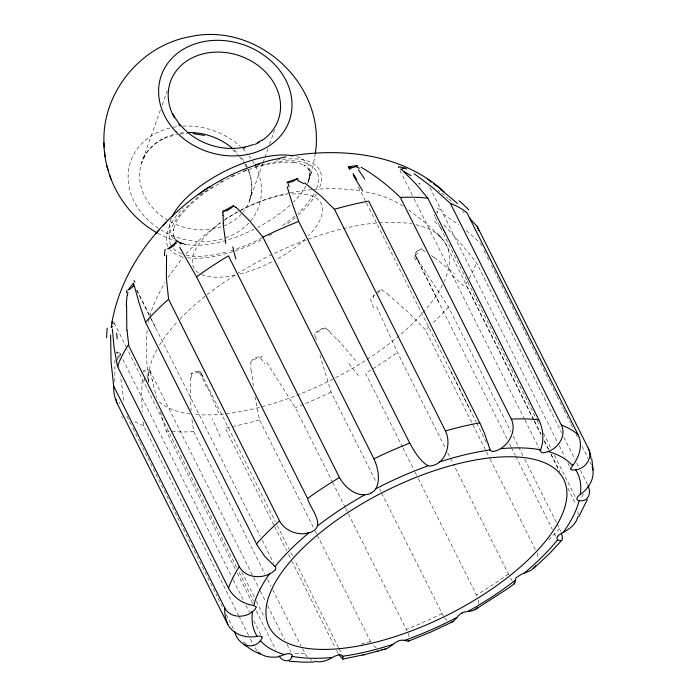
<?xml version="1.0" encoding="UTF-8"?>
<svg xmlns="http://www.w3.org/2000/svg" width="697" height="697" viewBox="0 0 697 697"><rect width="100%" height="100%" fill="white"/><g stroke="black" fill="none" stroke-linecap="round" stroke-linejoin="round"><path stroke-width="0.52" stroke-dasharray="3.48 2.61" d="M251.582 362.013C251.626 358.18 257.062 356.829 260.26 356.568A14.402 6.064 -26.6 0 1 261.358 356.62L262.02 356.707A179.155 75.433 -26.6 0 1 251.73 360.21M114.927 359.896L114.805 382.548M478.586 603.698L478.308 599.821M150.238 371.789A14.402 6.064 -26.6 0 0 150.143 371.092L148.383 369.767L143.704 370.874A179.155 75.433 -26.6 0 0 150.221 372.276L150.238 371.849M142.171 380.301L141.648 394.049L142.179 411.918M190.586 377.382L190.229 391.261L191.117 410.542M147.206 330.378C144.906 348.308 147.154 366.448 149.114 384.3M315.349 153.192L312.657 168.108L308.109 181.769L311.481 172.307M578.162 514.97L577.839 508.888M373.54 298.229L373.061 296.312L374.664 293.515M143.425 372.024L143.704 370.874M309.224 178.624L309.921 175.618L308.414 181.403L309.877 173.971L309.965 175.496L308.762 169.162L309.407 170.756L307.821 168.064L309.032 169.406L303.936 165.05L305.495 165.834L301.993 164.213L293.341 162.201L294.787 162.323C262.107 160.354 230.637 175.017 204.256 193.095M148.278 322.38L149.324 318.494M149.864 316.516C152.852 304.328 158.872 293.158 165.058 282.329M160.354 110.091L141.465 163.185L145.333 154.708L142.676 159.587C146.745 150.779 154.002 143.695 162.575 139.261L161.887 139.635L166.592 137.501L176.768 134.556M162.122 105.16L167.245 90.749M262.699 163.534L249.238 201.363L251.556 192.337L251.068 195.517C252.567 187.58 251.626 179.329 248.812 171.793L249.117 172.542L247.47 168.796M263.013 162.68L264.512 158.446M264.825 157.592L268.136 148.269M269.582 144.192L274.662 129.938M434.762 214.484L434.762 216.227M167.968 277.659L183.233 256.993M113.803 324.959L114.186 322.894M415.813 252.715L416.684 251.695M185.907 253.83L203.672 235.734L221.071 222.064M203.437 193.714L188.512 206.364L180.584 215.347L175.871 222.779L173.056 230.707L173.344 229.008L173.222 235.926L172.873 234.157L175.383 239.873L174.494 238.409L178.406 241.772L185.89 244.586L180.314 242.748M225 219.398L237.52 211.879M319.731 329.611L321.3 328.818A8.686 3.659 -26.6 0 1 325.473 327.825A179.155 75.433 -26.6 0 1 315.262 333.332A9.54 4.016 -26.6 0 1 319.696 329.576M377.251 291.747L378.671 291.05A14.402 6.064 -26.6 0 1 380.135 290.422L381.085 290.057A179.155 75.433 -26.6 0 1 373.026 296.513M241.014 210.041C256.139 202.034 272.44 196.336 289.177 192.808M290.118 192.607L312.648 189.445M179.992 134.085L187.65 133.467M313.728 189.349C329.35 188.268 345.207 188.356 360.671 191.065M198.453 371.205L197.103 371.292A9.54 4.016 -26.6 0 0 191.205 373.426A179.155 75.433 -26.6 0 0 200.579 372.311L275.332 521.713M365.916 191.989C379.569 194.254 392.699 199.394 404.295 206.931M183.442 243.776L172.577 240.334L158.219 233.539M312.125 660.451L310.348 659.536M422.73 250.197L425.205 251.591M443.318 214.127L458.896 224.8M376.302 647.975L372.52 644.664M408.555 209.902C421.938 220.069 436.165 230.21 445.871 244.081L534.094 420.3M434.397 257.602L454.549 273.677M387.393 293.986L407.754 311.812L425.405 329.89L489.695 458.269M438.204 190.325L438.744 190.743M439.023 190.952L439.833 191.588M441.706 193.078L448.049 198.357M466.197 230.489L479.893 242.687M232.659 149.803L237.973 154.839M446.995 620.339L444.529 617.716M448.737 198.95L453.52 203.149M327.529 329.446L330.003 331.746M462.616 211.505L464.158 212.968M441.541 238.008L436.906 233.451M443.98 224.965L462.834 245.91L476.46 262.664L561.564 432.61M307.203 656.992L301.435 646.894M337.879 339.805L355.601 360.488M256.888 650.78L253.194 644.603M119.771 353.353L120.111 354.015M239.367 156.494L244.49 163.316M266.794 362.492L295.258 407.684L332.26 481.575M417.538 259.38L448.45 306.907L510.892 431.6M512.286 581.045L510.335 577.691M443.362 616.017L381.442 492.648M418.287 260.53L415.403 255.86A179.155 75.433 -26.6 0 0 420.535 249.099M245.004 164.222L247.06 167.855M338.263 653.472L336.398 649.97M370.787 642.042L317.327 535.296M508.845 574.851L453.364 464.063M415.229 255.555L438.709 302.071M435.111 217.046L536.646 419.585M358.38 186.84L366.091 202.182M366.57 203.141L470.911 411.509M338.402 647.539L294.726 560.432M338.89 648.506L341.312 653.333M136.69 290.135L260.26 536.368M236.571 567.297L127.255 349.058M480.329 243.114L481.714 245.884M484.023 250.502L486.802 256.043M487.264 256.966L489.573 261.584M491.429 265.278L498.364 279.131M498.825 280.055L506.222 294.831M506.693 295.755L514.09 310.54M515.013 312.387L521.025 324.393M522.419 327.163L528.892 340.092M529.354 341.016L542.763 367.798M543.224 368.722L549.706 381.66M550.168 382.583L556.642 395.513M557.103 396.436L563.577 409.366M564.039 410.289L570.521 423.218M570.982 424.142L573.753 429.683M576.071 434.301L577.456 437.071M582.082 446.307L588.094 458.321M589.941 462.015L591.587 465.326M563.882 437.228L574.981 459.393M576.828 463.087L578.676 466.781M580.531 470.475L587.466 484.328M429.857 187.362L558.776 444.791M559.255 445.758L565.075 457.38M567.985 463.191L569.928 467.06M537.134 420.561L538.598 423.471M575.051 496.517L554.089 454.575M534.582 421.267L540.916 433.926M544.331 440.739L548.713 449.504M551.153 454.374L559.438 470.919M533.693 419.969L465.701 284.193A200.64 84.476 -26.6 0 0 476.46 262.664M534.155 420.892L541.09 434.745M544.331 441.21L548.495 449.53M550.804 454.148L559.595 471.695M567.916 488.318L575.783 504.018M399.956 170.469L413.582 197.695M414.07 198.662L524.501 419.185M524.989 420.16L539.051 448.232M513.201 436.217L523.377 456.535M524.763 459.306L556.676 523.038M557.147 523.961L560.745 531.384M507.094 439.014L415.055 254.632M509.516 443.841L510.962 446.733M511.45 447.701L515.318 455.429M515.797 456.396L552.407 529.485M554.324 533.318L555.762 536.193M490.157 459.192L535.488 549.706M376.659 306.715L397.395 352.307L445.496 448.363M447.814 452.98L450.123 457.598M450.584 458.521L452.893 463.139M402.535 447.152L365.533 373.261A200.64 84.476 -26.6 0 0 397.395 352.307M402.997 448.075L414.105 470.24M415.029 472.087L417.799 477.628M418.261 478.551L477.349 596.719M319.975 355.061L331.031 391.967L376.354 482.49M379.595 488.954L380.98 491.725M332.722 482.498L345.207 507.433M345.668 508.357L347.986 512.975M348.448 513.898L406.943 630.759M254.945 396.689L259.511 419.838L314.086 528.823M315.009 530.678L316.856 534.372M277.275 525.59L288.906 548.818M290.849 552.695L292.784 556.563M273.782 524.919L225.209 427.941A200.64 84.476 -26.6 0 0 259.511 419.838M274.705 526.766L286.728 550.787M288.575 554.481L291.355 560.022M291.816 560.946L335.292 647.766M262.185 540.21L273.729 563.272M191.971 419.603L193.661 431.687L264.895 573.927M267.665 579.468L270.906 585.933M272.754 589.627L300.965 645.971M149.864 370.49L253.063 576.585M253.551 577.552L259.868 590.167M260.356 591.134L265.688 601.781M267.631 605.658L284.594 639.55M287.025 644.385L290.902 652.131M241.754 572.028L254.422 597.32M256.365 601.206L264.651 617.742M238.993 572.115L253.49 601.032M160.406 411.962L166.121 430.929L235.499 569.475M237.346 573.169L252.61 603.654M256.313 611.042L275.742 649.831M119.954 353.597L120.93 355.54M122.881 359.425L232.868 579.085M233.356 580.052L243.541 600.387M245.963 605.223L249.36 612.001M253.725 620.722L260.992 635.246M143.068 421.79L143.573 425.701L238.391 615.05M238.853 615.974L248.568 635.368M250.415 639.062L252.732 643.679M126.932 416.205L132.482 427.287M132.944 428.211L139.417 441.14M139.879 442.064L147.285 456.849M147.747 457.772L217.124 596.31M218.048 598.157L223.136 608.324M226.377 614.789L233.774 629.565M450.602 370.856L476.129 421.981M476.609 422.948L486.236 442.238M114.212 322.929L126.776 348.091M543.451 433.194L550.7 447.77M136.943 290.161L150.744 317.954M151.223 318.912L155.98 328.496M200.579 372.311L203.149 377.652L201.738 374.611M207.741 387.924L218.623 413.025M408.059 633.355L409.191 636.945M537.126 553.183L538.101 558.497M150.221 372.276L156.529 397.508M152.155 379.517L152.399 380.545M316.22 339.831L315.758 337.47M123.857 400.514L120.503 376.249M253.316 386.016L251.643 371.057M119.004 358.615L118.882 356.629A179.155 75.433 -26.6 0 1 116.808 354.006M276.57 160.153A84.964 35.774 -26.6 0 1 318.573 189.811M316.377 193.984A84.964 35.774 -26.6 0 1 297.68 215.573M295.232 217.673A84.964 35.774 -26.6 0 1 286.415 224.53M271.638 234.175A84.964 35.774 -26.6 0 1 267.273 236.658M261.035 239.968A84.964 35.774 -26.6 0 1 187.519 257.698M182.135 256.635A84.964 35.774 -26.6 0 1 170.146 249.875M167.785 246.302A84.964 35.774 -26.6 0 1 183.381 207.889M292.182 194.01A71.321 30.032 -26.6 0 1 308.492 235.778M305.478 238.749A71.321 30.032 -26.6 0 1 276.291 259.528M271.786 261.898A71.321 30.032 -26.6 0 1 239.568 274.165M235.142 275.193A71.321 30.032 -26.6 0 1 201.233 274.348M198.349 272.719A71.321 30.032 -26.6 0 1 220.932 222.674M224.077 220.426A71.321 30.032 -26.6 0 1 287.129 194.55M415.874 224.669A164.701 69.343 -26.6 0 1 444.163 281.344M442.421 285.003A164.701 69.343 -26.6 0 1 193.47 414.314M190.237 413.94A164.701 69.343 -26.6 0 1 158.428 401.141M148.696 381.756A164.701 69.343 -26.6 0 1 157.548 348.456M159.474 345.163A164.701 69.343 -26.6 0 1 177.761 321.439M179.922 319.148A164.701 69.343 -26.6 0 1 411.91 223.876M437.368 213.221A179.155 75.433 -26.6 0 0 437.664 211.365L436.984 211.966A14.402 6.064 -26.6 0 0 436.488 212.437M437.42 208.56A44.364 29.37 61.2 0 1 443.519 210.991M445.592 232.807A75.607 5.445 46.7 0 1 439.075 225.941M436.888 223.606A75.607 5.445 46.7 0 1 434.71 221.271M448.45 306.907A200.64 84.476 -26.6 0 1 432.218 323.643M429.239 326.423A200.64 84.476 -26.6 0 1 425.405 329.89M331.031 391.967A200.64 84.476 -26.6 0 1 295.258 407.684M193.661 431.687A200.64 84.476 -26.6 0 1 166.121 430.929M143.573 425.701A200.64 84.476 -26.6 0 1 132.657 420.387M452.344 275.646A228.686 199.115 1.2 0 1 463.531 285.875M199.603 373.13A42.142 25.022 70.3 0 1 200.692 375.343M198.567 371.109A8.686 3.659 -26.6 0 1 200.492 372.346M191.405 377.539A35.878 31.47 67.1 0 1 191.91 373.644M220.304 436.697A228.686 50.289 67.6 0 1 212.419 419.019M202.6 378.349A144.201 25.075 66.5 0 1 207.053 388.316M429.474 183.067A8.686 3.659 -26.6 0 1 429.596 182.893M146.971 375.456A44.364 10.272 77 0 1 148.287 380.719M144.235 380.971A75.607 58.243 60 0 1 144.54 377.304M122.228 418.252A228.686 179.051 -84.3 0 1 121.818 416.492M119.274 403.972A228.686 179.051 -84.3 0 1 118.96 402.16M117.497 360.288A42.142 2.135 86.8 0 1 117.035 351.602M120.259 353.954A8.686 3.659 -26.6 0 1 118.821 356.629M115.868 352.656A9.54 4.016 -26.6 0 1 119.858 353.301M118.943 367.755A144.201 71.05 88 0 1 118.725 365.245M381.259 289.699A44.364 43.745 -69.7 0 1 387.645 293.637M373.697 307.743A75.607 52.885 63.8 0 1 370.386 298.725M349.005 363.747A228.686 106.353 47.2 0 1 358.406 375.692M260.573 358.302A44.364 35.835 59.6 0 1 264.956 363.86M251.059 371.109A75.607 74.753 -48.2 0 1 250.894 361.996M583.372 494.007A200.64 84.476 -26.6 0 1 581.037 498.521M559.456 528.579A200.64 84.476 -26.6 0 1 547.058 541.621M508.401 573.979A200.64 84.476 -26.6 0 1 476.539 594.933M442.037 613.639A200.64 84.476 -26.6 0 1 406.264 629.356M370.516 641.51A200.64 84.476 -26.6 0 1 358.85 644.681M304.667 653.359A200.64 84.476 -26.6 0 1 294.988 653.612M246.407 643.662A200.64 84.476 -26.6 0 1 242.783 641.501M420.709 248.489A42.142 36.532 66.8 0 1 422.948 249.57M416.579 251.678A8.686 3.659 -26.6 0 1 420.552 249.143M415.952 260.112A35.878 21.598 51.9 0 1 413.652 256.278M415.429 255.843A9.54 4.016 -26.6 0 1 415.726 252.732M431.469 255.59A144.201 135.993 -50.6 0 1 434.379 257.629M325.333 328.017A42.142 41.036 42.9 0 1 327.32 329.69M315.253 337.557A35.878 35.033 67.4 0 1 314.722 333.366M329.655 332.094A144.201 110.84 43 0 1 337.479 340.127M296.791 156.755A77.167 32.489 -26.6 0 1 293.367 202.025M289.969 205.24A77.167 32.489 -26.6 0 1 257.698 227.414M254.431 229.095A77.167 32.489 -26.6 0 1 171.863 217.168M245.692 164.126A57.18 47.492 19.6 0 1 243.462 211.522M241.423 213.944A57.18 47.492 19.6 0 1 151.476 206.451A57.18 47.492 19.6 0 1 175.052 134.129M180.27 133.127A57.18 47.492 19.6 0 1 185.637 132.596M234.114 149.759A57.18 47.492 19.6 0 1 237.947 153.558M241.38 157.618A57.18 47.492 19.6 0 1 243.906 161.181M252.541 160.937A67.897 56.396 19.6 0 1 225.323 237.947M222.378 238.879A67.897 56.396 19.6 0 1 161.024 229.879M158.245 228.111A67.897 56.396 19.6 0 1 128.44 171.262A67.897 56.396 19.6 0 1 170.234 127.952M173.309 127.29A67.897 56.396 19.6 0 1 179.599 126.375M182.806 126.122A67.897 56.396 19.6 0 1 240.36 146.509M242.695 148.722A67.897 56.396 19.6 0 1 247.017 153.392M248.995 155.849A67.897 56.396 19.6 0 1 250.833 158.358M255.651 166.766A81.636 34.371 -26.6 0 1 316.002 189.758M314.007 193.74A81.636 34.371 -26.6 0 1 297.828 213.265M294.796 215.965A81.636 34.371 -26.6 0 1 280.969 226.569M262.089 237.851A81.636 34.371 -26.6 0 1 229.522 251.129M225.532 252.244A81.636 34.371 -26.6 0 1 186.204 255.154M181.481 253.769A81.636 34.371 -26.6 0 1 173.03 248.254M170.765 244.821A81.636 34.371 -26.6 0 1 214.772 185.411M219.747 182.483A81.636 34.371 -26.6 0 1 223.99 180.157M230.916 176.629A81.636 34.371 -26.6 0 1 234.419 174.982M243.27 171.183A81.636 34.371 -26.6 0 1 248.594 169.153"/><path stroke-width="1.05" d="M112.261 323.094L112.287 322.023L113.315 322.328M104.236 147.241C99.723 95.585 139.182 45.697 189.924 36.714C257.541 21.624 325.813 84.363 315.349 153.192M222.927 215.434L223.066 213.073M126.593 305.661L126.819 330.282M110.631 335.083L111.041 361.49L113.646 386.016A200.64 84.476 -26.6 0 0 116.826 402.796L227.823 624.468C233.251 634.74 246.233 638.644 257.123 636.317A9.976 4.199 -26.6 0 1 262.072 636.945M514.761 582.631L516.024 577.822L521.042 574.467A14.82 6.238 -26.6 0 1 522.14 574.006A16.745 7.048 -26.6 0 1 523.987 573.326L531.044 570.329L535.531 566.243M514.778 582.378L514.621 583.616L507.189 588.965L475.049 609.666L471.817 610.886L464.219 612.044A5.672 2.387 -26.6 0 0 463.305 612.402L462.05 613.02M166.557 255.224L166.374 277.702L168.561 299.24L279.567 520.912C284.733 530.617 297.018 535.505 307.577 533.24M273.912 565.398L275.184 566.426A179.861 75.729 -26.6 0 1 308.876 532.848A16.745 7.048 -26.6 0 0 310.714 532.177A14.82 6.238 -26.6 0 0 311.812 531.715C326.205 525.102 309.904 508.305 307.577 498.494L196.571 276.822L179.678 247.269M127.429 295.406L127.865 292.322M111.886 322.641C122.001 265.966 161.8 217.586 209.309 186.822M175.818 242.504L174.18 245.501L170.173 247.966A14.402 6.064 -26.6 0 1 168.709 248.594L167.759 248.96A179.155 75.433 -26.6 0 1 175.818 242.504L176.507 243.183M577.804 516.799L577.473 517.941M540.889 449.095L541.273 447.788M541.377 447.439C544.2 438.396 542.867 428.333 538.851 419.864L427.845 198.192L416.048 184.121L401.794 169.693M409.296 640.29L408.12 641.257L405.366 640.604M577.395 518.176C574.72 526.557 566.408 530.67 559.342 534.695A5.672 2.387 -26.6 0 0 558.689 535.279L557.975 536.098M291.947 657.044C289.586 663.204 281.422 660.922 279.096 655.929M587.336 499.592L578.78 516.73M536.01 565.537L535.653 566.069M477.41 607.401L477.07 607.889M370.882 493.223A9.976 4.199 -26.6 0 0 375.927 488.728C380.553 479.405 378.027 467.948 373.94 458.826L262.935 237.154L249.491 220.749L235.891 207.148M133.031 286.293L132.16 287.321A8.686 3.659 -26.6 0 1 128.292 289.874A179.155 75.433 -26.6 0 1 133.441 283.156A9.54 4.016 -26.6 0 1 133.118 286.284M274.888 570.085L274.165 570.904A5.672 2.387 -26.6 0 1 273.512 571.488C263.457 579.294 245.736 578.702 239.271 566.6L128.265 344.928A200.64 84.476 -26.6 0 0 117.505 366.465L228.511 588.137C233.312 597.451 242.905 603.881 253.22 605.388M514.595 583.659L514.029 583.45M234.697 631.412C237.477 645.335 254.553 652.165 262.107 638.06A5.672 2.387 -26.6 0 0 262.116 637.589L261.88 637.058M476.887 608.115L475.049 609.666M572.821 464.96L572.411 465.439A179.861 75.729 -26.6 0 0 547.981 451.517C545.873 452.031 541.778 454.374 540.672 451.334A14.82 6.238 -26.6 0 1 540.611 450.802A16.745 7.048 -26.6 0 1 540.706 449.835A179.861 75.729 -26.6 0 0 500.481 448.72A9.976 4.199 -26.6 0 1 493.371 451.464M561.355 532.926L562.444 537.465L561.878 540.201L549.036 554.054L533.832 568.186M156.023 233.434L159.526 229.513M162.898 225.723L166.025 222.221M561.677 540.419L559.761 540.794L557.67 539.757A9.976 4.199 -26.6 0 1 557.783 536.124M375.988 488.719A179.861 75.729 -26.6 0 1 428.254 465.77A16.745 7.048 -26.6 0 0 429.491 465.971A14.82 6.238 -26.6 0 0 430.31 466.023C445.958 464.158 451.726 443.728 445.461 430.955L334.455 209.283L320.629 195.7L304.694 182.928M403.363 640.203A14.82 6.238 -26.6 0 0 402.552 640.16C394.319 639.968 390.111 650.066 381.686 649.543M587.972 485.4C589.871 489.503 590.455 495.158 586.83 498.521C584.478 502.18 572.699 501.579 578.257 496.255A14.82 6.238 -26.6 0 1 578.989 495.55A16.745 7.048 -26.6 0 1 580.366 494.391C588.686 488.614 595.194 478.238 592.494 467.853M297.114 178.807L292.662 181.638L288.584 182.44A14.402 6.064 -26.6 0 1 287.486 182.387L286.903 182.318A179.155 75.433 -26.6 0 1 297.114 178.807L298.464 179.399M251.443 612.567C243.218 618.387 229.391 617.551 224.643 607.679L113.646 386.016M257.533 142.676L261.863 140.158M500.481 448.72C510.117 442.943 516.39 429.822 511.31 419.106L400.305 197.434C388.456 185.933 375.404 175.47 361.063 167.236M339.483 654.71A9.976 4.199 -26.6 0 0 332.408 657.48C327.181 660.651 320.855 662.838 314.722 661.322M370.813 493.162L369.549 493.772A5.672 2.387 -26.6 0 1 368.635 494.129C356.498 497.388 344.945 487.569 339.439 477.532L228.433 255.86A200.64 84.476 -26.6 0 0 196.571 276.822M563.594 532.151L563.359 532.273A179.861 75.729 -26.6 0 0 579.12 500.69M453.033 621.602L451.308 622.046M227.544 210.198L229.113 209.405A9.54 4.016 -26.6 0 0 233.556 205.685A179.155 75.433 -26.6 0 0 223.319 211.243M408.494 641.17L430.946 632.005L453.146 621.55L456.875 617.455A179.861 75.729 -26.6 0 1 404.608 640.404A16.745 7.048 -26.6 0 0 403.371 640.203M547.981 451.517C558.323 448.154 566.609 435.634 561.399 425.092L450.393 203.419L433.778 188.417L414.175 173.684M332.382 657.454A179.861 75.729 -26.6 0 1 292.156 656.339A16.745 7.048 -26.6 0 0 292.243 655.372A14.82 6.238 -26.6 0 0 292.191 654.849C287.6 650.815 280.377 657.968 274.505 657.088C268.772 657.532 262.682 656.06 258.299 652.183M253.516 144.436C224.19 155.797 187.441 142.136 173.048 114.073M406.682 169.101L405.114 168.238L400.461 169.249M255.355 164.832L268.99 160.659L286.118 156.808M376.389 651.521L385.641 648.942M339.056 654.823L342.785 659.092L364.601 654.561M362.806 655.032L377.922 651.111M570.791 469.238A9.976 4.199 -26.6 0 0 575.757 469.822C585.663 468.706 593.469 457.215 588.146 448.005L477.149 226.333L469.482 218.222M291.198 155.84C344.091 147.476 403.493 154.142 444.311 192.015M342.863 659.092L342.863 656.435L341.103 654.858A5.672 2.387 -26.6 0 0 340.458 654.788L339.404 654.84M351.741 167.716L350.391 167.811M493.459 451.342L492.396 451.395A5.672 2.387 -26.6 0 1 491.76 451.316L490.087 449.948L488.24 444.25M468.846 611.26L468.236 611.295A179.861 75.729 -26.6 0 0 514.952 580.557M313.955 662.089L302.864 662.15L289.272 661.235M193.226 133.632L204.378 135.392M427.47 465.526C419.481 460.168 414.332 451.377 409.714 443.109L298.708 221.437L292.087 202.923L287.155 186.718M260.103 654.065L252.872 650.58L243.532 644.376M157.374 233.051C125.338 215.146 104.437 179.599 103.888 142.937M273.668 565.223L264.721 556.398L257.08 544.967L145.516 322.214L139.557 304.458L134.112 285.23M440.757 189.479L457.511 203.446M427.88 179.425L431.277 182.03M570.982 469.125L570.738 468.584A5.672 2.387 -26.6 0 1 570.747 468.123C578.397 459.175 583.711 445.993 578.04 434.588L467.034 212.916A200.64 84.476 -26.6 0 0 450.393 203.419M353.24 175.339L362.745 190.934M349.781 169.528L348.866 167.907M488.118 443.867L484.502 433.508L480.12 423.576L368.757 201.18A200.64 84.476 -26.6 0 0 334.455 209.283M592.119 466.642L592.319 467.243M106.824 165.808L108.113 169.972M109.621 174.781L110.928 179.007M117.505 366.465L114.16 348.125L112.356 329.028M225.767 243.471L223.11 223.458M116.826 402.796L116.338 399.555M591.84 459.245L593.103 469.891M104.663 152.146L105.029 156.598M198.331 194.829A84.964 35.774 -26.6 0 1 259.763 163.969M477.149 226.333A200.64 84.476 -26.6 0 1 478.734 230.681M145.516 322.214A200.64 84.476 -26.6 0 1 168.561 299.24M262.935 237.154A200.64 84.476 -26.6 0 1 298.708 221.437M400.305 197.434A200.64 84.476 -26.6 0 1 427.845 198.192M128.84 344.867A228.686 204.509 4.2 0 1 127.133 330.265M112.287 322.023A179.155 75.433 -26.6 0 0 111.171 327.642L111.86 327.041A14.402 6.064 -26.6 0 0 112.592 326.344M348.265 166.705A179.155 75.433 -26.6 0 1 357.648 165.59M405.114 168.238A179.155 75.433 -26.6 0 0 398.623 166.731L398.606 167.219A14.402 6.064 -26.6 0 0 398.632 167.576M164.509 255.764A44.364 32.35 -36.2 0 1 165.189 249.221M177.195 240.805A75.607 34.423 -80 0 1 180.776 244.194M588.146 448.005A200.64 84.476 -26.6 0 1 591.047 458.853M227.823 624.468A200.64 84.476 -26.6 0 1 224.643 607.679M228.511 588.137A200.64 84.476 -26.6 0 1 239.271 566.6M256.522 543.887A200.64 84.476 -26.6 0 1 279.567 520.912M307.577 498.494A200.64 84.476 -26.6 0 1 339.439 477.532M373.94 458.826A200.64 84.476 -26.6 0 1 409.714 443.109M445.461 430.955A200.64 84.476 -26.6 0 1 479.763 422.852M511.31 419.106A200.64 84.476 -26.6 0 1 538.851 419.864M561.399 425.092A200.64 84.476 -26.6 0 1 578.04 434.588M235.821 258.875A228.686 111.755 50.4 0 1 232.781 246.782M106.658 337.583A44.364 17.974 -81.6 0 1 107.172 328.191M117.148 338.847A75.607 13.025 77.5 0 1 116.678 333.175M459.001 200.719A228.686 173.658 -80.5 0 1 468.907 209.936M433.743 184.017A144.201 85.818 73.6 0 1 440.844 188.913M222.761 213.09A42.142 29.039 -9.5 0 1 222.909 211.252M227.536 210.267A8.686 3.659 -26.6 0 1 223.362 211.191M233.277 206.085A35.878 23.018 -42.8 0 1 235.717 207.349M223.441 223.528A144.201 96.081 26.9 0 1 223.162 215.495M419.847 184.06A44.364 1.124 44.5 0 1 419.176 183.398M404.06 171.619A75.607 39.773 21.9 0 1 411.056 175.783M126.523 292.749A42.142 24.534 -64.3 0 1 126.941 290.222M133.99 280.682A35.878 9.584 -80.9 0 1 134.922 282.119M126.305 305.695A144.201 121.234 -41.1 0 1 127.089 295.432M350.826 168.587A42.142 13.025 30.5 0 1 350.051 167.376M350.277 167.907A8.686 3.659 -26.6 0 1 348.352 166.67M356.263 166.81A35.878 19.455 8.2 0 1 359.513 168.273M357.639 165.581A9.54 4.016 -26.6 0 1 351.697 167.777M358.345 169.702A228.686 44.887 70.5 0 1 364.74 179.173M356.716 179.477A144.201 10.316 53.7 0 1 353.083 173.536M289.194 186.831A44.364 24.439 18.2 0 1 287.852 182.466M297.584 180.567A75.607 56.291 -31.3 0 1 303.936 183.764M575.731 469.856A179.861 75.729 -26.6 0 1 580.357 494.391M557.67 539.748A179.861 75.729 -26.6 0 1 523.987 573.326M393.073 644.333A179.861 75.729 -26.6 0 1 342.767 656.226M284.881 654.657A179.861 75.729 -26.6 0 1 260.451 640.735M257.123 636.317A179.861 75.729 -26.6 0 1 252.497 611.783M269.504 573.901A179.861 75.729 -26.6 0 0 253.743 605.484L256.426 606.982L254.605 609.927A14.829 6.247 -26.6 0 1 253.865 610.624A16.754 7.057 -26.6 0 1 252.497 611.792M317.902 525.625A179.861 75.729 -26.6 0 1 364.627 494.879M439.781 461.85A179.861 75.729 -26.6 0 1 490.096 449.948M308.815 532.403A16.937 12.903 -39 0 1 307.56 532.796M252.14 611.522A16.937 12.502 -9.2 0 1 251.094 612.262M292.026 656.33A16.946 8.521 2.8 0 1 291.729 657.001M539.966 450.663A16.946 4.243 -52.6 0 1 539.992 450.035M275.123 566.461A9.976 4.199 -26.6 0 1 275.08 570.05M406.342 640.194A16.946 3.285 -2.6 0 1 406.865 640.447M428.359 465.552A16.946 9.479 -55.3 0 1 427.54 465.387M456.936 617.446A9.976 4.199 -26.6 0 1 461.972 612.951M172.22 216.418A77.167 32.489 -26.6 0 1 224.739 171.296A77.167 32.489 -26.6 0 1 292.592 155.762M174.416 117.802A57.18 47.492 19.6 0 1 194.402 56.814A57.18 47.492 19.6 0 1 269.094 76.043A57.18 47.492 19.6 0 1 262.124 140.385M259.319 142.144A57.18 47.492 19.6 0 1 254.841 144.462M245.056 147.799A57.18 47.492 19.6 0 1 243.331 148.182M179.826 125.695A57.18 47.492 19.6 0 1 178.728 124.31M188.364 132.5A57.18 47.492 19.6 0 1 232.049 147.973M361.665 645.37A164.701 69.343 -26.6 0 0 565.215 482.977A164.701 69.343 -26.6 0 0 322.406 530.922A164.701 69.343 -26.6 0 0 361.665 645.37M175.914 131.681A67.897 56.396 19.6 0 0 288.828 122.088A67.897 56.396 19.6 0 0 211.174 40.583A67.897 56.396 19.6 0 0 175.914 131.681"/></g></svg>
